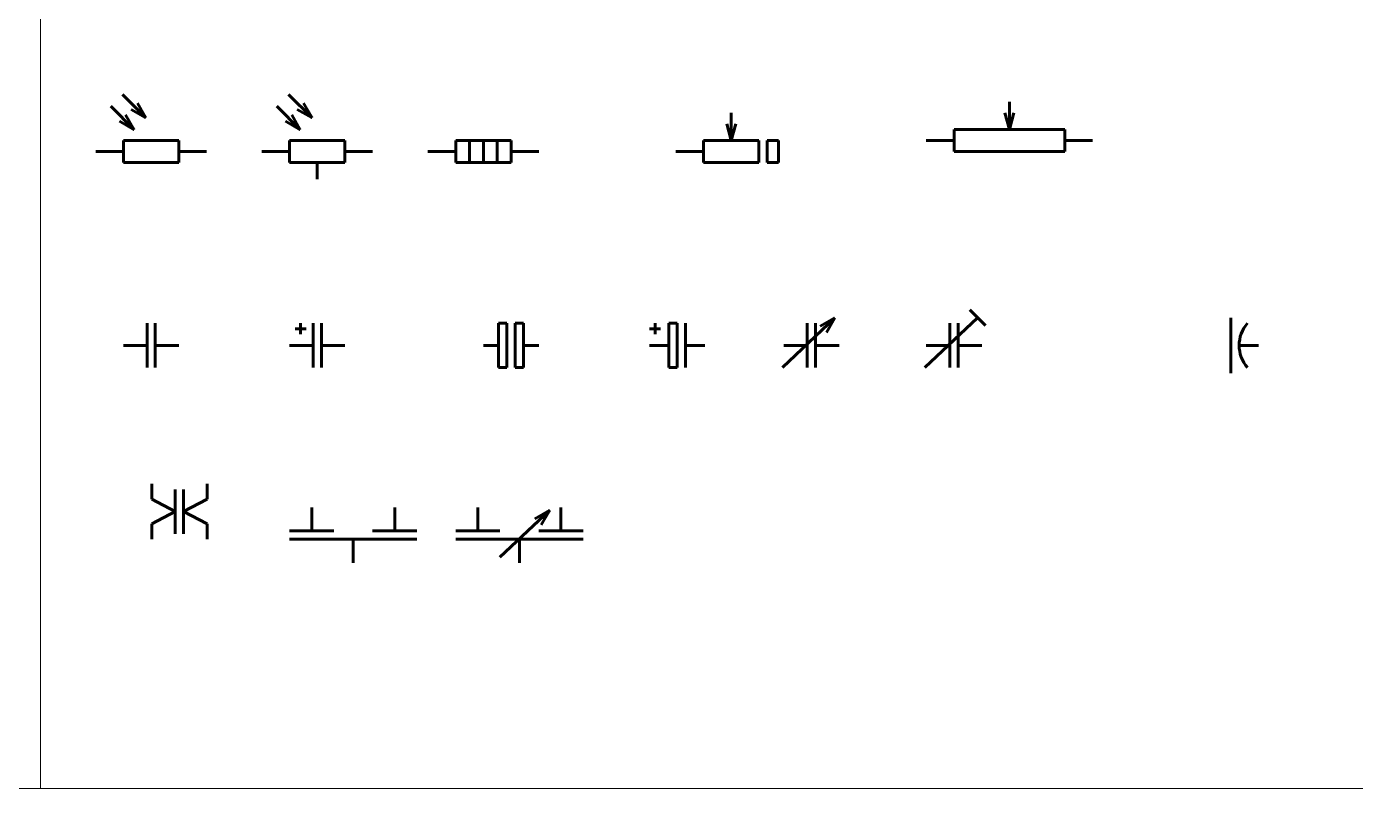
# Model space of a CAD drawing. Header units: millimetres. Extents: x 0 to 6510, y 0 to 297.
# Drawn here: x 1467.5 to 1707.5, y 0 to 137.6 of the extents above; entities that cross this region are included whole.
import ezdxf

# ---------------------------------------------------------------- set-up
doc = ezdxf.new("R2010")
doc.units = ezdxf.units.MM
doc.linetypes.add('K5LT_BASIC', pattern=[0])
doc.linetypes.add('K5LT_THIN', pattern=[0])

# ---------------------------------------------------------------- blocks, each defined once
blk = doc.blocks.new('U820')
at = {"color": 150, "linetype": 'K5LT_BASIC', "lineweight": 60, "true_color": 0x0080ff}
for p, q in [((1554.25, 84), (1552.75, 84)), ((1552.75, 84), (1552.75, 76)), ((1554.25, 76), (1554.25, 84)), ((1557.25, 84), (1555.75, 84)), ((1555.75, 84), (1555.75, 76)), ((1557.25, 76), (1557.25, 84)), ((1552.75, 80), (1550, 80)), ((1557.25, 80), (1560, 80)), ((1552.75, 76), (1554.25, 76)), ((1555.75, 76), (1557.25, 76))]:
    blk.add_line(p, q, dxfattribs=at)
blk = doc.blocks.new('U821')
at = {"color": 150, "linetype": 'K5LT_BASIC', "lineweight": 60, "true_color": 0x0080ff}
for p, q in [((1581, 84), (1581, 82)), ((1583.5, 76), (1583.5, 84)), ((1585, 84), (1583.5, 84)), ((1585, 84), (1585, 76)), ((1586.5, 76), (1586.5, 84)), ((1582, 83), (1580, 83)), ((1583.5, 80), (1580, 80)), ((1586.5, 80), (1590, 80)), ((1585, 76), (1583.5, 76))]:
    blk.add_line(p, q, dxfattribs=at)
blk = doc.blocks.new('U822')
at = {"color": 150, "linetype": 'K5LT_BASIC', "lineweight": 60, "true_color": 0x0080ff}
for p, q in [((1489.25, 84), (1489.25, 76)), ((1490.75, 76), (1490.75, 84)), ((1489.25, 80), (1485, 80)), ((1495, 80), (1490.75, 80))]:
    blk.add_line(p, q, dxfattribs=at)
blk = doc.blocks.new('U823')
at = {"color": 150, "linetype": 'K5LT_BASIC', "lineweight": 60, "true_color": 0x0080ff}
for p, q in [((1517, 82), (1517, 84)), ((1519.25, 84), (1519.25, 76)), ((1520.75, 76), (1520.75, 84)), ((1516, 83), (1518, 83)), ((1519.25, 80), (1515, 80)), ((1525, 80), (1520.75, 80))]:
    blk.add_line(p, q, dxfattribs=at)
blk = doc.blocks.new('U824')
at = {"color": 150, "linetype": 'K5LT_BASIC', "lineweight": 60, "true_color": 0x0080ff}
for p, q in [((1604, 76), (1613.5, 85)), ((1608.5, 84), (1608.5, 76)), ((1610, 76), (1610, 84)), ((1610.82, 83.45), (1613.5, 85)), ((1613.5, 85), (1611.95, 82.32)), ((1608.5, 80), (1604.25, 80)), ((1614.25, 80), (1610, 80))]:
    blk.add_line(p, q, dxfattribs=at)
blk = doc.blocks.new('U825')
at = {"color": 150, "linetype": 'K5LT_BASIC', "lineweight": 60, "true_color": 0x0080ff}
for p, q in [((1637.84, 86.41), (1640.66, 83.59)), ((1629.75, 76), (1639.25, 85)), ((1634.25, 84), (1634.25, 76)), ((1635.75, 76), (1635.75, 84)), ((1634.25, 80), (1630, 80)), ((1640, 80), (1635.75, 80))]:
    blk.add_line(p, q, dxfattribs=at)
blk = doc.blocks.new('U827')
at = {"color": 150, "linetype": 'K5LT_BASIC', "lineweight": 60, "true_color": 0x0080ff}
for p, q in [((1685, 85), (1685, 75)), ((1690, 80), (1686.5, 80))]:
    blk.add_line(p, q, dxfattribs=at)
blk.add_arc((1692.58, 80), 6.08, 138.8673, 221.1327, dxfattribs=at)
blk = doc.blocks.new('U833')
at = {"color": 150, "linetype": 'K5LT_BASIC', "lineweight": 60, "true_color": 0x0080ff}
for p, q in [((1490.11, 52.25), (1490.11, 55)), ((1494.36, 54), (1494.36, 46)), ((1495.86, 46), (1495.86, 54)), ((1500.11, 55), (1500.11, 52.25)), ((1494.36, 50), (1490.11, 52.25)), ((1500.11, 52.25), (1495.86, 50)), ((1490.11, 47.75), (1494.36, 50)), ((1495.86, 50), (1500.11, 47.75)), ((1490.11, 45), (1490.11, 47.75)), ((1500.11, 47.75), (1500.11, 45))]:
    blk.add_line(p, q, dxfattribs=at)
blk = doc.blocks.new('U834')
at = {"color": 150, "linetype": 'K5LT_BASIC', "lineweight": 60, "true_color": 0x0080ff}
for p, q in [((1519, 46.5), (1519, 50.75)), ((1534, 50.75), (1534, 46.5)), ((1515, 46.5), (1523, 46.5)), ((1538, 46.5), (1530, 46.5)), ((1538, 45), (1515, 45)), ((1526.5, 45), (1526.5, 40.75))]:
    blk.add_line(p, q, dxfattribs=at)
blk = doc.blocks.new('U835')
at = {"color": 150, "linetype": 'K5LT_BASIC', "lineweight": 60, "true_color": 0x0080ff}
for p, q in [((1549, 46.5), (1549, 50.75)), ((1564, 50.75), (1564, 46.5)), ((1553, 41.75), (1562, 50.25)), ((1562, 50.25), (1559.32, 48.7)), ((1562, 50.25), (1560.45, 47.57)), ((1545, 46.5), (1553, 46.5)), ((1568, 46.5), (1560, 46.5)), ((1568, 45), (1545, 45)), ((1556.5, 45), (1556.5, 40.75))]:
    blk.add_line(p, q, dxfattribs=at)
blk = doc.blocks.new('U1423')
at = {"color": 150, "linetype": 'K5LT_BASIC', "lineweight": 60, "true_color": 0x0080ff}
for p, q in [((1489.06, 121.06), (1484.81, 125.31)), ((1486.94, 118.94), (1482.69, 123.19)), ((1486.37, 122.62), (1489.06, 121.06)), ((1489.06, 121.06), (1487.51, 123.74)), ((1484.26, 120.49), (1486.94, 118.94)), ((1486.94, 118.94), (1485.38, 121.63)), ((1495, 117), (1485, 117)), ((1485, 117), (1485, 113)), ((1495, 113), (1495, 117)), ((1485, 115), (1480, 115)), ((1485, 113), (1495, 113)), ((1500, 115), (1495, 115))]:
    blk.add_line(p, q, dxfattribs=at)
blk = doc.blocks.new('U1424')
at = {"color": 150, "linetype": 'K5LT_BASIC', "lineweight": 60, "true_color": 0x0080ff}
for p, q in [((1519.06, 121.06), (1514.81, 125.31)), ((1516.94, 118.94), (1512.69, 123.19)), ((1516.37, 122.62), (1519.06, 121.06)), ((1519.06, 121.06), (1517.51, 123.74)), ((1514.26, 120.49), (1516.94, 118.94)), ((1516.94, 118.94), (1515.38, 121.63)), ((1525, 117), (1515, 117)), ((1515, 117), (1515, 113)), ((1525, 113), (1525, 117)), ((1515, 115), (1510, 115)), ((1515, 113), (1525, 113)), ((1520, 110), (1520, 113)), ((1530, 115), (1525, 115))]:
    blk.add_line(p, q, dxfattribs=at)
blk = doc.blocks.new('U1425')
at = {"color": 150, "linetype": 'K5LT_BASIC', "lineweight": 60, "true_color": 0x0080ff}
for p, q in [((1555, 117), (1545, 117)), ((1545, 117), (1545, 113)), ((1547.5, 113), (1547.5, 117)), ((1550, 117), (1550, 113)), ((1552.5, 113), (1552.5, 117)), ((1555, 113), (1555, 117)), ((1545, 115), (1540, 115)), ((1545, 113), (1555, 113)), ((1560, 115), (1555, 115))]:
    blk.add_line(p, q, dxfattribs=at)
blk = doc.blocks.new('U1426')
at = {"color": 150, "linetype": 'K5LT_BASIC', "lineweight": 60, "true_color": 0x0080ff}
for p, q in [((1593.98, 120), (1594.78, 117)), ((1594.78, 117), (1594.78, 122)), ((1594.78, 117), (1595.58, 120)), ((1599.78, 117), (1589.78, 117)), ((1589.78, 117), (1589.78, 113)), ((1599.78, 113), (1599.78, 117)), ((1601.28, 113), (1601.28, 117)), ((1601.28, 117), (1603.28, 117)), ((1603.28, 117), (1603.28, 113)), ((1589.78, 115), (1584.78, 115)), ((1589.78, 113), (1599.78, 113)), ((1603.28, 113), (1601.28, 113))]:
    blk.add_line(p, q, dxfattribs=at)
blk = doc.blocks.new('U1427')
at = {"color": 150, "linetype": 'K5LT_BASIC', "lineweight": 60, "true_color": 0x0080ff}
for p, q in [((1645, 119), (1645, 124)), ((1644.2, 122), (1645, 119)), ((1645, 119), (1645.8, 122)), ((1655, 119), (1635, 119)), ((1635, 119), (1635, 115)), ((1655, 115), (1655, 119)), ((1635, 117), (1630, 117)), ((1660, 117), (1655, 117)), ((1635, 115), (1655, 115))]:
    blk.add_line(p, q, dxfattribs=at)
blk = doc.blocks.new('U1431')
at = {"color": 7, "linetype": 'K5LT_THIN', "lineweight": 18}
for p, q in [((1470, 297), (1470, 0)), ((1470, 0), (1050, 0))]:
    blk.add_line(p, q, dxfattribs=at)
blk = doc.blocks.new('U1432')
at = {"color": 7, "linetype": 'K5LT_THIN', "lineweight": 18}
for p, q in [((1470, 0), (1470, 297)), ((1890, 0), (1470, 0))]:
    blk.add_line(p, q, dxfattribs=at)

msp = doc.modelspace()

# ---------------------------------------------------------------- block references
for name in ['U1431', 'U1432', 'U1423', 'U1424', 'U1427', 'U1426', 'U1425', 'U825', 'U822', 'U823', 'U820', 'U821', 'U824', 'U827', 'U833', 'U834', 'U835']:
    msp.add_blockref(name, (0, 0))

doc.saveas('drawing.dxf')
